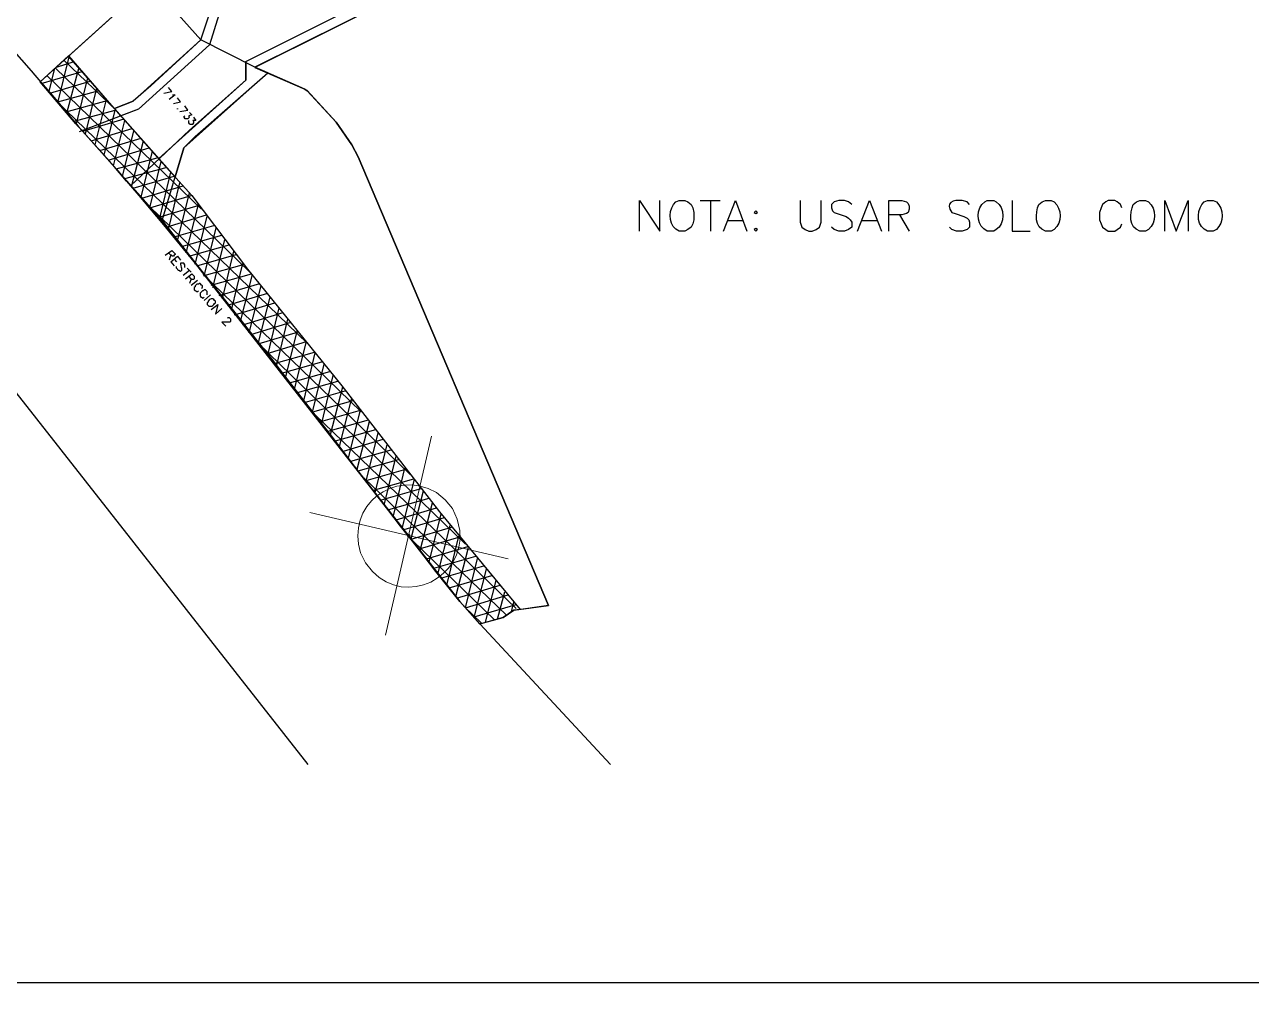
# Model space of a CAD drawing. Header units: inches. Extents: x 5 to 295, y 10 to 227.
# Drawn here: x 262.05 to 274.07, y 185.55 to 195.19 of the extents above; entities that cross this region are included whole.
import ezdxf

# ---------------------------------------------------------------- set-up
doc = ezdxf.new("R2010")
doc.units = ezdxf.units.IN
doc.header["$MEASUREMENT"] = 0
doc.layers.add('1- 3', color=3, linetype='Continuous')

msp = doc.modelspace()

# ---------------------------------------------------------------- linework, layer by layer
at = {"layer": '1- 3', "lineweight": 25}
for points in [[(251.34, 185.803), (251.34, 221.6), (293.859, 221.6), (293.859, 185.803), (251.34, 185.803)], [(263.528, 193.694), (263.37, 193.875), (264.223, 194.642), (264.223, 194.823), (266.474, 195.953), (267.714, 196.474), (268.291, 196.885), (273.852, 201.514)], [(267.588, 197.138), (267.556, 197.114), (266.205, 196.537), (264.002, 195.432), (263.867, 194.989), (263.172, 194.357), (262.999, 194.294), (262.935, 194.365), (263.117, 194.436), (263.781, 195.037), (263.931, 195.495), (266.166, 196.624), (267.564, 197.24), (267.588, 197.138)], [(263.528, 193.694), (262.935, 194.365), (263.117, 194.436), (263.781, 195.037), (263.931, 195.495), (266.166, 196.624), (267.564, 197.24)], [(268.346, 196.814), (267.762, 196.395), (266.514, 195.866), (264.31, 194.768), (264.436, 194.713), (263.615, 193.978), (263.528, 193.694)], [(264.223, 194.823), (266.474, 195.953), (267.714, 196.474)], [(266.513, 195.865), (264.31, 194.767), (264.799, 194.554), (264.823, 194.538), (265.107, 194.23), (265.258, 194.009), (265.321, 193.89), (267.185, 189.499), (266.845, 189.451), (266.743, 189.38), (266.513, 189.317), (266.316, 189.538), (265.818, 190.178), (263.401, 193.266), (262.58, 194.191), (262.209, 194.625), (263.283, 195.597), (263.78, 195.036), (263.931, 195.494)], [(263.78, 195.036), (263.117, 194.436), (262.935, 194.365), (262.485, 194.878), (263.283, 195.597), (263.78, 195.036)], [(264.002, 195.431), (263.867, 194.989)], [(264.31, 194.768), (263.781, 195.037), (263.291, 194.586), (263.117, 194.436), (262.935, 194.365), (263.528, 193.694), (263.615, 193.978), (263.725, 194.089), (264.436, 194.713), (264.31, 194.768)], [(264.31, 194.768), (263.781, 195.037), (263.291, 194.586), (263.117, 194.436), (262.935, 194.365), (263.528, 193.694), (263.615, 193.978), (263.725, 194.089), (264.436, 194.713), (264.31, 194.768)], [(263.867, 194.989), (263.172, 194.357), (262.588, 194.136)], [(262.296, 194.531), (262.351, 194.76)], [(263.788, 193.378), (262.359, 194.76)], [(262.367, 194.768), (262.54, 194.823)], [(262.382, 194.42), (262.493, 194.871)], [(262.951, 194.349), (262.438, 194.839)], [(262.469, 194.318), (262.588, 194.768)], [(264.223, 194.823), (264.223, 194.641)], [(262.216, 194.61), (262.619, 194.728)], [(264.254, 192.77), (262.272, 194.689)], [(262.303, 194.515), (262.698, 194.633)], [(262.564, 194.215), (262.675, 194.665)], [(263.093, 193.607), (263.67, 194.152), (264.223, 194.641)], [(263.401, 193.267), (263.615, 193.978), (264.436, 194.712)], [(262.382, 194.428), (262.785, 194.539)], [(262.651, 194.112), (262.762, 194.563)], [(263.417, 194.515), (263.496, 194.531), (263.465, 194.571)], [(264.823, 192.067), (262.367, 194.436)], [(262.461, 194.333), (262.864, 194.444)], [(262.746, 194.01), (262.856, 194.452)], [(263.504, 194.499), (263.528, 194.499), (263.472, 194.452)], [(263.512, 194.413), (263.583, 194.428), (263.551, 194.468)], [(262.54, 194.239), (262.943, 194.349)], [(262.833, 193.907), (262.943, 194.349)], [(263.575, 194.334), (263.654, 194.349), (263.623, 194.389)], [(263.67, 194.326), (263.694, 194.302), (263.662, 194.294), (263.662, 194.286), (263.67, 194.278), (263.654, 194.262), (263.623, 194.262), (263.623, 194.27), (263.615, 194.286), (263.623, 194.294)], [(263.709, 194.278), (263.733, 194.247), (263.702, 194.247), (263.709, 194.239), (263.709, 194.223), (263.702, 194.215), (263.702, 194.207), (263.678, 194.207), (263.67, 194.215), (263.662, 194.223), (263.662, 194.247)], [(262.627, 194.144), (263.03, 194.262)], [(262.706, 194.049), (263.109, 194.167)], [(262.927, 193.804), (263.038, 194.247)], [(262.793, 193.954), (263.196, 194.073)], [(263.014, 193.702), (263.125, 194.144)], [(263.101, 193.599), (263.22, 194.049)], [(262.872, 193.859), (263.275, 193.978)], [(263.196, 193.496), (263.307, 193.946)], [(262.951, 193.773), (263.354, 193.883)], [(263.283, 193.393), (263.393, 193.844)], [(263.038, 193.678), (263.441, 193.788)], [(263.117, 193.583), (263.52, 193.701)], [(263.378, 193.291), (263.488, 193.741)], [(263.204, 193.488), (263.607, 193.607)], [(263.465, 193.18), (263.575, 193.638)], [(263.283, 193.393), (263.686, 193.512)], [(263.551, 193.07), (263.67, 193.536)], [(268.077, 193.164), (268.077, 193.464), (268.275, 193.164), (268.275, 193.464)], [(268.67, 193.464), (268.867, 193.464)], [(268.773, 193.464), (268.773, 193.164)], [(268.899, 193.164), (269.017, 193.464), (269.128, 193.164)], [(269.649, 193.464), (269.649, 193.251), (269.665, 193.204), (269.697, 193.18), (269.736, 193.164), (269.768, 193.164), (269.807, 193.18), (269.839, 193.204), (269.855, 193.251), (269.855, 193.464)], [(270.155, 193.425), (270.123, 193.449), (270.084, 193.464), (270.028, 193.464), (269.981, 193.449), (269.957, 193.425), (269.957, 193.393), (269.965, 193.362), (269.981, 193.346), (270.013, 193.338), (270.1, 193.306), (270.123, 193.291), (270.139, 193.275), (270.155, 193.251), (270.155, 193.204), (270.123, 193.18), (270.084, 193.164), (270.028, 193.164), (269.981, 193.18), (269.957, 193.204)], [(270.21, 193.164), (270.329, 193.464), (270.447, 193.164)], [(270.518, 193.164), (270.518, 193.464), (270.645, 193.464), (270.692, 193.449), (270.708, 193.433), (270.716, 193.409), (270.716, 193.378), (270.708, 193.346), (270.692, 193.338), (270.645, 193.322), (270.518, 193.322)], [(271.727, 193.464), (271.727, 193.164), (271.901, 193.164)], [(272.801, 193.393), (272.785, 193.425), (272.754, 193.449), (272.73, 193.464), (272.667, 193.464), (272.643, 193.449), (272.611, 193.425), (272.596, 193.393), (272.58, 193.346), (272.58, 193.275), (272.596, 193.235), (272.611, 193.204), (272.643, 193.18), (272.667, 193.164), (272.73, 193.164), (272.754, 193.18), (272.785, 193.204), (272.801, 193.235)], [(273.22, 193.164), (273.22, 193.464), (273.33, 193.164), (273.449, 193.464), (273.449, 193.164)], [(265.352, 191.395), (263.275, 193.409)], [(263.37, 193.299), (263.765, 193.417)], [(263.441, 193.204), (263.836, 193.322)], [(263.638, 192.951), (263.757, 193.425)], [(269.215, 193.362), (269.199, 193.346), (269.215, 193.338), (269.231, 193.346), (269.215, 193.362)], [(270.621, 193.322), (270.716, 193.164)], [(263.52, 193.109), (263.907, 193.22)], [(263.725, 192.841), (263.844, 193.307)], [(263.812, 192.722), (263.931, 193.196)], [(268.938, 193.267), (269.089, 193.267)], [(270.258, 193.267), (270.4, 193.267)], [(263.591, 193.014), (263.986, 193.125)], [(263.899, 192.612), (264.017, 193.078)], [(269.215, 193.188), (269.199, 193.18), (269.215, 193.164), (269.231, 193.18), (269.215, 193.188)], [(263.433, 192.928), (263.496, 192.975), (263.52, 192.951), (263.528, 192.943), (263.528, 192.935), (263.52, 192.928), (263.512, 192.92), (263.504, 192.92), (263.488, 192.928), (263.465, 192.951)], [(263.662, 192.919), (264.057, 193.03)], [(263.994, 192.501), (264.104, 192.967)], [(263.488, 192.935), (263.472, 192.88)], [(263.488, 192.864), (263.551, 192.92), (263.583, 192.88)], [(263.488, 192.864), (263.52, 192.825)], [(263.52, 192.888), (263.544, 192.864)], [(263.741, 192.825), (264.128, 192.935)], [(263.812, 192.73), (264.207, 192.84)], [(264.081, 192.39), (264.191, 192.848)], [(263.67, 192.777), (263.607, 192.73)], [(263.63, 192.698), (263.694, 192.746), (263.717, 192.722), (263.717, 192.698), (263.709, 192.691), (263.694, 192.691), (263.686, 192.698), (263.662, 192.722)], [(263.646, 192.801), (263.686, 192.762)], [(265.834, 190.779), (263.804, 192.738)], [(263.883, 192.635), (264.278, 192.746)], [(264.168, 192.28), (264.286, 192.738)], [(263.686, 192.698), (263.67, 192.651)], [(263.686, 192.635), (263.749, 192.683)], [(263.788, 192.604), (263.796, 192.612), (263.796, 192.627), (263.788, 192.635), (263.773, 192.651), (263.765, 192.651), (263.757, 192.643), (263.741, 192.643), (263.725, 192.627), (263.725, 192.62), (263.717, 192.612), (263.717, 192.588), (263.733, 192.58), (263.741, 192.572), (263.749, 192.572), (263.757, 192.58)], [(263.962, 192.532), (264.357, 192.651)], [(264.254, 192.169), (264.373, 192.627)], [(263.844, 192.541), (263.844, 192.572), (263.828, 192.588), (263.812, 192.588), (263.804, 192.58), (263.796, 192.58), (263.781, 192.564), (263.773, 192.556), (263.773, 192.533), (263.781, 192.517), (263.788, 192.517), (263.804, 192.509), (263.812, 192.517)], [(263.812, 192.485), (263.875, 192.541)], [(263.907, 192.493), (263.899, 192.501), (263.883, 192.501), (263.867, 192.493), (263.852, 192.477), (263.852, 192.469), (263.844, 192.462), (263.844, 192.446), (263.86, 192.43), (263.891, 192.43), (263.907, 192.446), (263.915, 192.454), (263.923, 192.462), (263.923, 192.477), (263.915, 192.485), (263.907, 192.493)], [(264.041, 192.438), (264.436, 192.556)], [(264.341, 192.059), (264.46, 192.517)], [(263.883, 192.398), (263.946, 192.446), (263.923, 192.351), (263.986, 192.406)], [(264.112, 192.343), (264.507, 192.461)], [(264.191, 192.248), (264.586, 192.367)], [(264.436, 191.948), (264.547, 192.414)], [(264.041, 192.311), (264.049, 192.319), (264.057, 192.319), (264.073, 192.304), (264.073, 192.28), (264.065, 192.272), (263.986, 192.272), (264.025, 192.232)], [(264.27, 192.153), (264.665, 192.272)], [(264.523, 191.837), (264.634, 192.303)], [(264.341, 192.059), (264.736, 192.177)], [(264.61, 191.727), (264.728, 192.193)], [(266.371, 190.1), (264.341, 192.067)], [(264.42, 191.964), (264.815, 192.082)], [(264.697, 191.616), (264.815, 192.082)], [(264.831, 187.943), (261.695, 191.932)], [(264.499, 191.869), (264.894, 191.98)], [(264.57, 191.774), (264.965, 191.885)], [(264.792, 191.514), (264.902, 191.972)], [(264.649, 191.679), (265.044, 191.79)], [(264.878, 191.403), (264.989, 191.861)], [(264.965, 191.285), (265.076, 191.751)], [(264.728, 191.585), (265.123, 191.695)], [(265.052, 191.174), (265.171, 191.64)], [(264.807, 191.49), (265.194, 191.6)], [(265.139, 191.055), (265.258, 191.529)], [(264.878, 191.395), (265.273, 191.506)], [(264.957, 191.3), (265.344, 191.411)], [(265.226, 190.945), (265.345, 191.411)], [(266.869, 189.468), (264.902, 191.364)], [(265.029, 191.205), (265.423, 191.316)], [(265.313, 190.834), (265.431, 191.3)], [(265.1, 191.111), (265.495, 191.221)], [(265.4, 190.716), (265.518, 191.19)], [(265.179, 191.008), (265.566, 191.126)], [(265.487, 190.605), (265.605, 191.071)], [(265.25, 190.913), (265.645, 191.024)], [(265.321, 190.818), (265.716, 190.929)], [(265.581, 190.495), (265.692, 190.961)], [(265.4, 190.724), (265.787, 190.834)], [(265.668, 190.376), (265.779, 190.842)], [(266.774, 189.405), (265.376, 190.747)], [(265.471, 190.629), (265.866, 190.739)], [(265.755, 190.266), (265.874, 190.732)], [(265.55, 190.534), (265.937, 190.645)], [(265.621, 190.439), (266.016, 190.55)], [(265.842, 190.155), (265.961, 190.621)], [(265.692, 190.337), (266.087, 190.455)], [(265.929, 190.037), (266.048, 190.503)], [(265.771, 190.242), (266.166, 190.36)], [(266.016, 189.926), (266.134, 190.392)], [(265.826, 190.179), (265.826, 190.186), (265.818, 190.194), (265.81, 190.186), (265.803, 190.179), (265.81, 190.171), (265.826, 190.171), (265.826, 190.179)], [(265.842, 190.147), (266.237, 190.266)], [(266.103, 189.807), (266.221, 190.281)], [(266.656, 189.357), (265.858, 190.131)], [(265.921, 190.052), (266.316, 190.171)], [(265.992, 189.957), (266.395, 190.076)], [(266.19, 189.697), (266.308, 190.179)], [(266.277, 189.586), (266.403, 190.068)], [(266.063, 189.863), (266.474, 189.981)], [(266.371, 189.476), (266.49, 189.958)], [(266.142, 189.768), (266.553, 189.886)], [(266.458, 189.381), (266.577, 189.855)], [(266.213, 189.673), (266.632, 189.792)], [(266.569, 189.334), (266.672, 189.744)], [(266.284, 189.57), (266.711, 189.697)], [(266.371, 189.476), (266.79, 189.602)], [(266.687, 189.365), (266.758, 189.634)], [(266.529, 189.326), (266.363, 189.484)], [(266.458, 189.389), (266.869, 189.507)], [(266.822, 189.436), (266.845, 189.531)], [(267.793, 187.943), (266.513, 189.318)]]:
    msp.add_lwpolyline(points, dxfattribs=at)
at = {"layer": '1- 3', "lineweight": 5}
for points in [[(265.589, 189.207), (266.04, 191.158)], [(264.847, 190.408), (266.79, 189.957)]]:
    msp.add_lwpolyline(points, dxfattribs=at)
at = {"layer": '1- 3', "lineweight": 25}
for points, knots in [([(293.867, 125.645), (293.867, 125.645), (293.867, 224.491), (293.867, 224.491), (293.863, 224.794), (293.622, 225.024), (293.322, 225.028), (293.322, 225.028), (251.877, 225.028), (251.877, 225.028)], [0, 0, 0, 0, 1, 1, 1, 2, 2, 2, 3, 3, 3, 3]), ([(273.859, 217.856), (273.859, 217.856), (276.324, 213.749), (276.324, 213.749), (276.324, 213.749), (278.725, 209.752), (278.725, 209.752), (278.725, 209.752), (280.352, 207.201), (280.352, 207.201), (280.352, 207.201), (282.169, 204.175), (282.169, 204.175), (282.169, 204.175), (282.351, 203.844), (282.351, 203.844), (282.351, 203.844), (282.833, 203.393), (282.833, 203.393), (282.833, 203.393), (284.634, 198.22), (284.634, 198.22), (284.634, 198.22), (274.562, 199.191), (274.562, 199.191), (274.562, 199.191), (268.346, 196.814), (268.346, 196.814), (268.346, 196.814), (267.762, 196.395), (267.762, 196.395), (267.762, 196.395), (266.513, 195.866), (266.513, 195.866), (266.513, 195.866), (264.31, 194.768), (264.31, 194.768), (264.31, 194.768), (264.799, 194.554), (264.799, 194.554), (264.799, 194.554), (264.823, 194.539), (264.823, 194.539), (264.823, 194.539), (265.107, 194.231), (265.107, 194.231), (265.107, 194.231), (265.258, 194.009), (265.258, 194.009), (265.258, 194.009), (265.321, 193.891), (265.321, 193.891), (265.321, 193.891), (267.185, 189.499), (267.185, 189.499), (267.185, 189.499), (266.845, 189.452), (266.845, 189.452), (266.845, 189.452), (266.743, 189.381), (266.743, 189.381), (266.743, 189.381), (266.513, 189.318), (266.513, 189.318), (266.513, 189.318), (266.316, 189.539), (266.316, 189.539), (266.316, 189.539), (265.818, 190.178), (265.818, 190.178), (265.818, 190.178), (263.401, 193.267), (263.401, 193.267), (263.401, 193.267), (262.58, 194.191), (262.58, 194.191), (261.61, 195.36), (260.533, 196.439), (259.594, 197.635), (259.594, 197.635), (258.828, 198.686), (258.828, 198.686), (258.828, 198.686), (258.401, 199.444), (258.401, 199.444), (258.401, 199.444), (258.243, 199.72), (258.243, 199.72), (258.243, 199.72), (257.651, 200.889), (257.651, 200.889), (257.651, 200.889), (257.643, 200.897), (257.643, 200.897), (257.643, 200.897), (259.365, 201.49), (259.365, 201.49), (259.365, 201.49), (259.144, 202.169), (259.144, 202.169), (259.144, 202.169), (258.97, 202.69), (258.97, 202.69), (258.97, 202.69), (263.243, 204.152), (263.243, 204.152), (263.243, 204.152), (261.885, 208.18), (261.885, 208.18), (261.885, 208.18), (264.705, 208.22), (264.705, 208.22), (264.705, 208.22), (264.01, 211.79), (264.01, 211.79), (264.01, 211.79), (263.504, 219.223), (263.504, 219.223), (263.504, 219.223), (269.199, 218.472), (269.199, 218.472), (269.199, 218.472), (273.859, 217.856), (273.859, 217.856)], [0, 0, 0, 0, 1, 1, 1, 2, 2, 2, 3, 3, 3, 4, 4, 4, 5, 5, 5, 6, 6, 6, 7, 7, 7, 8, 8, 8, 9, 9, 9, 10, 10, 10, 11, 11, 11, 12, 12, 12, 13, 13, 13, 14, 14, 14, 15, 15, 15, 16, 16, 16, 17, 17, 17, 18, 18, 18, 19, 19, 19, 20, 20, 20, 21, 21, 21, 22, 22, 22, 23, 23, 23, 24, 24, 24, 25, 25, 25, 26, 26, 26, 27, 27, 27, 28, 28, 28, 29, 29, 29, 30, 30, 30, 31, 31, 31, 32, 32, 32, 33, 33, 33, 34, 34, 34, 35, 35, 35, 36, 36, 36, 37, 37, 37, 38, 38, 38, 39, 39, 39, 40, 40, 40, 41, 41, 41, 41]), ([(262.485, 194.879), (262.485, 194.879), (262.209, 194.626), (262.209, 194.626), (262.209, 194.626), (262.556, 194.215), (262.556, 194.215), (263.905, 192.737), (265.07, 191.103), (266.316, 189.539), (266.316, 189.539), (266.514, 189.318), (266.514, 189.318), (266.514, 189.318), (266.545, 189.326), (266.545, 189.326), (266.545, 189.326), (266.743, 189.381), (266.743, 189.381), (266.743, 189.381), (266.845, 189.452), (266.845, 189.452), (266.845, 189.452), (266.909, 189.46), (266.909, 189.46), (266.909, 189.46), (266.119, 190.416), (266.119, 190.416), (266.119, 190.416), (265.163, 191.648), (265.163, 191.648), (265.163, 191.648), (264.239, 192.793), (264.239, 192.793), (264.239, 192.793), (263.694, 193.512), (263.694, 193.512), (263.694, 193.512), (263.378, 193.86), (263.378, 193.86), (263.378, 193.86), (262.864, 194.444), (262.864, 194.444), (262.864, 194.444), (262.485, 194.879), (262.485, 194.879)], [0, 0, 0, 0, 1, 1, 1, 2, 2, 2, 3, 3, 3, 4, 4, 4, 5, 5, 5, 6, 6, 6, 7, 7, 7, 8, 8, 8, 9, 9, 9, 10, 10, 10, 11, 11, 11, 12, 12, 12, 13, 13, 13, 14, 14, 14, 15, 15, 15, 15]), ([(262.209, 194.626), (262.209, 194.626), (262.58, 194.191), (262.58, 194.191), (263.916, 192.717), (265.078, 191.095), (266.316, 189.539), (266.316, 189.539), (266.513, 189.318), (266.513, 189.318)], [0, 0, 0, 0, 1, 1, 1, 2, 2, 2, 3, 3, 3, 3]), ([(263.551, 194.365), (263.551, 194.365), (263.551, 194.357), (263.551, 194.357), (263.551, 194.357), (263.551, 194.365), (263.551, 194.365)], [0, 0, 0, 0, 1, 1, 1, 2, 2, 2, 2]), ([(268.465, 193.464), (268.465, 193.464), (268.433, 193.449), (268.433, 193.449), (268.433, 193.449), (268.409, 193.425), (268.409, 193.425), (268.354, 193.345), (268.364, 193.203), (268.465, 193.164), (268.465, 193.164), (268.52, 193.164), (268.52, 193.164), (268.52, 193.164), (268.551, 193.18), (268.551, 193.18), (268.551, 193.18), (268.583, 193.204), (268.583, 193.204), (268.583, 193.204), (268.599, 193.235), (268.599, 193.235), (268.599, 193.235), (268.607, 193.275), (268.607, 193.275), (268.607, 193.275), (268.607, 193.346), (268.607, 193.346), (268.607, 193.346), (268.599, 193.393), (268.599, 193.393), (268.599, 193.393), (268.583, 193.425), (268.583, 193.425), (268.583, 193.425), (268.551, 193.449), (268.551, 193.449), (268.551, 193.449), (268.52, 193.464), (268.52, 193.464), (268.52, 193.464), (268.465, 193.464), (268.465, 193.464)], [0, 0, 0, 0, 1, 1, 1, 2, 2, 2, 3, 3, 3, 4, 4, 4, 5, 5, 5, 6, 6, 6, 7, 7, 7, 8, 8, 8, 9, 9, 9, 10, 10, 10, 11, 11, 11, 12, 12, 12, 13, 13, 13, 14, 14, 14, 14]), ([(271.308, 193.425), (271.308, 193.425), (271.284, 193.449), (271.284, 193.449), (271.284, 193.449), (271.237, 193.464), (271.237, 193.464), (271.148, 193.471), (271.065, 193.445), (271.134, 193.346), (271.134, 193.346), (271.166, 193.338), (271.166, 193.338), (271.166, 193.338), (271.253, 193.306), (271.253, 193.306), (271.253, 193.306), (271.284, 193.291), (271.284, 193.291), (271.284, 193.291), (271.3, 193.275), (271.3, 193.275), (271.3, 193.275), (271.308, 193.251), (271.308, 193.251), (271.308, 193.251), (271.308, 193.204), (271.308, 193.204), (271.308, 193.204), (271.284, 193.18), (271.284, 193.18), (271.284, 193.18), (271.237, 193.164), (271.237, 193.164), (271.237, 193.164), (271.182, 193.164), (271.182, 193.164), (271.182, 193.164), (271.134, 193.18), (271.134, 193.18), (271.134, 193.18), (271.111, 193.204), (271.111, 193.204)], [0, 0, 0, 0, 1, 1, 1, 2, 2, 2, 3, 3, 3, 4, 4, 4, 5, 5, 5, 6, 6, 6, 7, 7, 7, 8, 8, 8, 9, 9, 9, 10, 10, 10, 11, 11, 11, 12, 12, 12, 13, 13, 13, 14, 14, 14, 14]), ([(271.482, 193.464), (271.482, 193.464), (271.458, 193.449), (271.458, 193.449), (271.458, 193.449), (271.427, 193.425), (271.427, 193.425), (271.37, 193.338), (271.381, 193.211), (271.482, 193.164), (271.482, 193.164), (271.545, 193.164), (271.545, 193.164), (271.545, 193.164), (271.569, 193.18), (271.569, 193.18), (271.657, 193.227), (271.656, 193.402), (271.569, 193.449), (271.569, 193.449), (271.545, 193.464), (271.545, 193.464), (271.545, 193.464), (271.482, 193.464), (271.482, 193.464)], [0, 0, 0, 0, 1, 1, 1, 2, 2, 2, 3, 3, 3, 4, 4, 4, 5, 5, 5, 6, 6, 6, 7, 7, 7, 8, 8, 8, 8]), ([(272.051, 193.464), (272.051, 193.464), (272.019, 193.449), (272.019, 193.449), (272.019, 193.449), (271.987, 193.425), (271.987, 193.425), (271.952, 193.339), (271.941, 193.198), (272.051, 193.164), (272.051, 193.164), (272.106, 193.164), (272.106, 193.164), (272.106, 193.164), (272.138, 193.18), (272.138, 193.18), (272.215, 193.246), (272.214, 193.382), (272.138, 193.449), (272.138, 193.449), (272.106, 193.464), (272.106, 193.464), (272.106, 193.464), (272.051, 193.464), (272.051, 193.464)], [0, 0, 0, 0, 1, 1, 1, 2, 2, 2, 3, 3, 3, 4, 4, 4, 5, 5, 5, 6, 6, 6, 7, 7, 7, 8, 8, 8, 8]), ([(272.975, 193.464), (272.975, 193.464), (272.943, 193.449), (272.943, 193.449), (272.943, 193.449), (272.912, 193.425), (272.912, 193.425), (272.876, 193.339), (272.866, 193.198), (272.975, 193.164), (272.975, 193.164), (273.03, 193.164), (273.03, 193.164), (273.03, 193.164), (273.062, 193.18), (273.062, 193.18), (273.14, 193.246), (273.138, 193.382), (273.062, 193.449), (273.062, 193.449), (273.03, 193.464), (273.03, 193.464), (273.03, 193.464), (272.975, 193.464), (272.975, 193.464)], [0, 0, 0, 0, 1, 1, 1, 2, 2, 2, 3, 3, 3, 4, 4, 4, 5, 5, 5, 6, 6, 6, 7, 7, 7, 8, 8, 8, 8]), ([(273.638, 193.464), (273.638, 193.464), (273.607, 193.449), (273.607, 193.449), (273.607, 193.449), (273.583, 193.425), (273.583, 193.425), (273.527, 193.345), (273.537, 193.203), (273.638, 193.164), (273.638, 193.164), (273.694, 193.164), (273.694, 193.164), (273.694, 193.164), (273.725, 193.18), (273.725, 193.18), (273.803, 193.246), (273.802, 193.382), (273.725, 193.449), (273.725, 193.449), (273.694, 193.464), (273.694, 193.464), (273.694, 193.464), (273.638, 193.464), (273.638, 193.464)], [0, 0, 0, 0, 1, 1, 1, 2, 2, 2, 3, 3, 3, 4, 4, 4, 5, 5, 5, 6, 6, 6, 7, 7, 7, 8, 8, 8, 8]), ([(263.623, 192.809), (263.623, 192.809), (263.623, 192.833), (263.623, 192.833), (263.623, 192.833), (263.615, 192.849), (263.615, 192.849), (263.615, 192.849), (263.583, 192.849), (263.583, 192.849), (263.583, 192.849), (263.583, 192.841), (263.583, 192.841), (263.581, 192.808), (263.594, 192.818), (263.591, 192.777), (263.591, 192.777), (263.583, 192.77), (263.583, 192.77), (263.583, 192.77), (263.567, 192.777), (263.567, 192.777), (263.567, 192.777), (263.559, 192.777), (263.559, 192.777), (263.559, 192.777), (263.551, 192.793), (263.551, 192.793), (263.551, 192.793), (263.544, 192.801), (263.544, 192.801), (263.544, 192.801), (263.544, 192.817), (263.544, 192.817)], [0, 0, 0, 0, 1, 1, 1, 2, 2, 2, 3, 3, 3, 4, 4, 4, 5, 5, 5, 6, 6, 6, 7, 7, 7, 8, 8, 8, 9, 9, 9, 10, 10, 10, 11, 11, 11, 11])]:
    msp.add_open_spline(points, degree=3, knots=knots, dxfattribs=at)
at = {"layer": '1- 3', "lineweight": 5}
msp.add_open_spline([(266.245, 190.447), (266.245, 190.447), (266.174, 190.534), (266.174, 190.534), (266.174, 190.534), (266.087, 190.605), (266.087, 190.605), (265.669, 190.843), (265.2, 190.477), (265.344, 190.013), (265.344, 190.013), (265.392, 189.918), (265.392, 189.918), (265.392, 189.918), (265.463, 189.831), (265.463, 189.831), (265.789, 189.484), (266.369, 189.771), (266.316, 190.234), (266.316, 190.234), (266.292, 190.344), (266.292, 190.344), (266.292, 190.344), (266.245, 190.447), (266.245, 190.447)], degree=3, knots=[0, 0, 0, 0, 1, 1, 1, 2, 2, 2, 3, 3, 3, 4, 4, 4, 5, 5, 5, 6, 6, 6, 7, 7, 7, 8, 8, 8, 8], dxfattribs=at)

doc.saveas('drawing.dxf')
